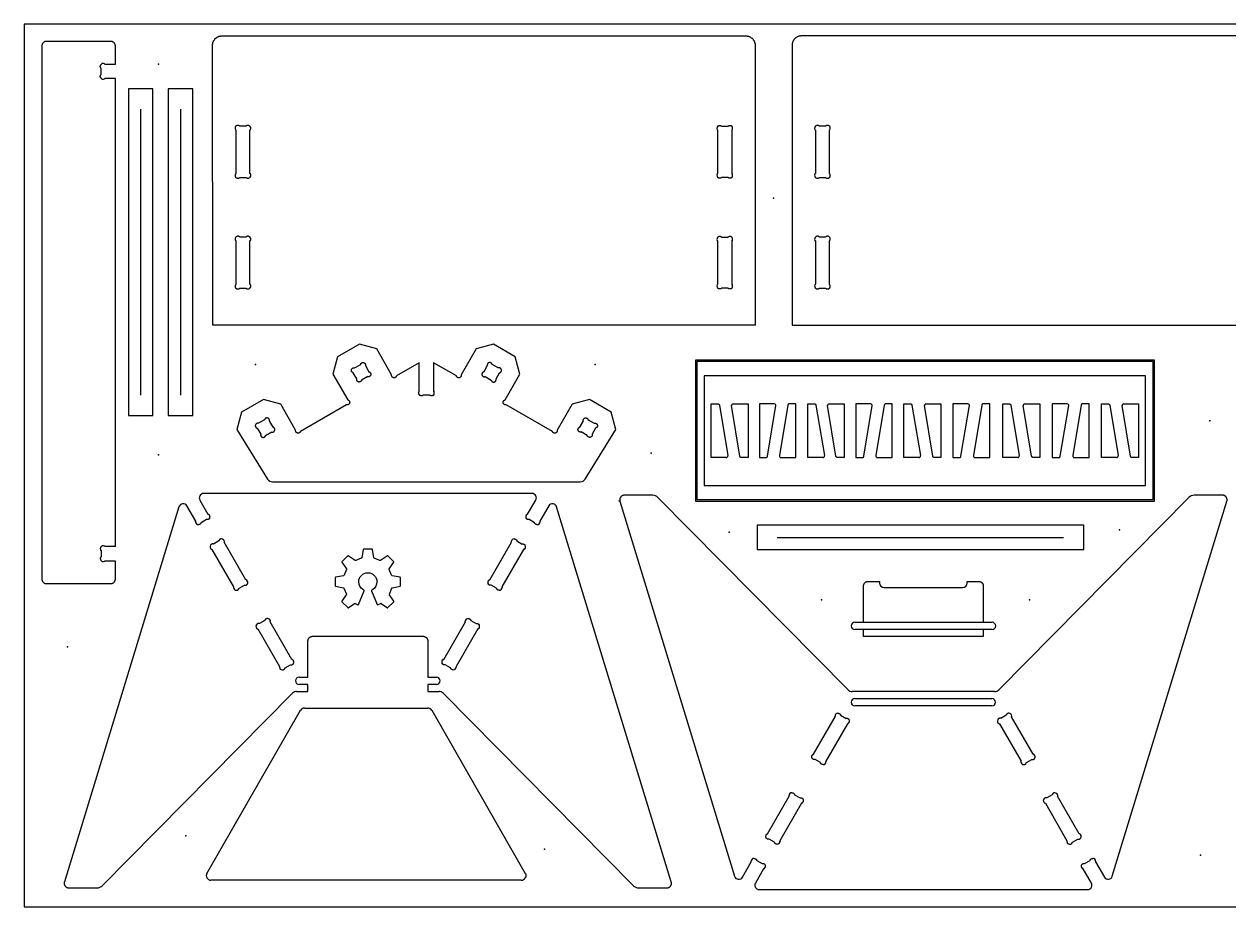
# Model space of a CAD drawing. Header units: millimetres. Extents: x 0 to 2500, y 0 to 1220.
# Drawn here: x 0 to 1664, y 0 to 1220 of the extents above; entities that cross this region are included whole.
import ezdxf

# ---------------------------------------------------------------- set-up
doc = ezdxf.new("R2010")
doc.units = ezdxf.units.MM
doc.header["$MEASUREMENT"] = 0
for name, color, linetype, true_color in [('Board Fixings', 6, 'Continuous', 0xff00ff), ('Pockets 10mm', 5, 'Continuous', 0x0000ff), ('Pockets 12mm', 172, 'Continuous', 0x0000bf), ('Pockets 5mm', 4, 'Continuous', 0x00ffff), ('Profile - inside', 30, 'Continuous', 0xff7f00), ('Profile - outside', 18, 'Continuous', 0x000000), ('Stock Perimeter', 1, 'Continuous', 0xff0007)]:
    doc.layers.add(name, color=color, linetype=linetype, true_color=true_color)

msp = doc.modelspace()

# ---------------------------------------------------------------- linework, layer by layer
at = {"layer": 'Board Fixings'}
for p in [(185.8, 1164.8), (1035.1, 979.3), (319.5, 749.4), (788.8, 749.5), (1637.6, 671.8), (185.6, 624.6), (866.1, 627.2), (973.7, 518.1), (1513.2, 521.2), (1101.3, 424.4), (1388.7, 424.4), (60.1, 359.3), (223.5, 98.1), (718.6, 80), (1625.1, 71.3)]:
    msp.add_point(p, dxfattribs=at)
at = {"layer": 'Pockets 10mm'}
for p, q in [((447, 485.2), (439, 477.1)), ((457.3, 478.7), (447.8, 485.3)), ((468.5, 493.8), (466.4, 482.4)), ((480.5, 494.3), (469.1, 494.3)), ((483.2, 482.4), (481.1, 493.8)), ((501.8, 485.3), (492.3, 478.7)), ((510.6, 477.1), (502.6, 485.2)), ((438.9, 476.4), (445.3, 467)), ((445.4, 466.2), (442, 458.3)), ((465.8, 481.8), (458.2, 478.6)), ((491.4, 478.6), (483.7, 481.8)), ((504.2, 467), (510.7, 476.4)), ((507.6, 458.3), (504.2, 466.2)), ((429.8, 455.1), (429.8, 443.7)), ((441.3, 457.7), (430.3, 455.6)), ((519.3, 455.6), (508.2, 457.7)), ((519.7, 443.7), (519.8, 455.1)), ((430.3, 443.1), (441.1, 441.1)), ((441.7, 440.5), (445.1, 432.1)), ((461.9, 417.7), (469.8, 436.9)), ((469.6, 437.7), (468.6, 438.3)), ((479.7, 436.9), (487.7, 417.7)), ((480.9, 438.3), (480, 437.7)), ((504.5, 432.1), (507.9, 440.5)), ((508.5, 441.1), (519.3, 443.1)), ((445, 431.3), (438.9, 422.4)), ((439, 421.6), (447, 413.6)), ((447.8, 413.5), (456.5, 419.5)), ((457.4, 419.5), (461.2, 417.5)), ((488.3, 417.5), (492.2, 419.5)), ((493, 419.5), (501.8, 413.5)), ((502.6, 413.6), (510.6, 421.6)), ((510.7, 422.4), (504.6, 431.3)), ((1147.5, 393.3), (1159.5, 393.3)), ((1159.5, 383.3), (1147.5, 383.3)), ((1159.5, 393.3), (1324.9, 393.3)), ((1324.9, 383.3), (1159.5, 383.3)), ((1324.9, 393.3), (1337, 393.3)), ((1337, 383.3), (1324.9, 383.3))]:
    msp.add_line(p, q, dxfattribs=at)
for centre, start, end in [((1147.5, 388.3), 90, 270), ((1337, 388.3), 270, 90)]:
    msp.add_arc(centre, 5, start, end, dxfattribs=at)
for points in [[(447.8, 485.3), (447.5, 485.4), (447.2, 485.4), (447, 485.2)], [(469.1, 494.3), (468.8, 494.3), (468.6, 494.1), (468.5, 493.8)], [(481.1, 493.8), (481, 494.1), (480.7, 494.3), (480.5, 494.3)], [(502.6, 485.2), (502.4, 485.4), (502, 485.4), (501.8, 485.3)], [(439, 477.1), (438.8, 477), (438.7, 476.6), (438.9, 476.4)], [(445.3, 467), (445.5, 466.8), (445.5, 466.4), (445.4, 466.2)], [(458.2, 478.6), (457.9, 478.5), (457.5, 478.6), (457.3, 478.7)], [(466.4, 482.4), (466.3, 482.2), (466.1, 481.9), (465.8, 481.8)], [(483.7, 481.8), (483.5, 481.9), (483.2, 482.2), (483.2, 482.4)], [(492.3, 478.7), (492, 478.6), (491.6, 478.5), (491.4, 478.6)], [(504.2, 466.2), (504.1, 466.4), (504.1, 466.8), (504.2, 467)], [(510.7, 476.4), (510.8, 476.6), (510.8, 477), (510.6, 477.1)], [(430.3, 455.6), (430, 455.6), (429.8, 455.3), (429.8, 455.1)], [(442, 458.3), (441.9, 458), (441.6, 457.7), (441.3, 457.7)], [(508.2, 457.7), (507.9, 457.7), (507.7, 458), (507.6, 458.3)], [(519.8, 455.1), (519.8, 455.3), (519.5, 455.6), (519.3, 455.6)], [(429.8, 443.7), (429.8, 443.4), (430, 443.1), (430.3, 443.1)], [(441.1, 441.1), (441.3, 441), (441.6, 440.8), (441.7, 440.5)], [(468.6, 438.3), (468.4, 438.4), (468.2, 438.5), (468, 438.7)], [(469.8, 436.9), (469.9, 437.2), (469.8, 437.5), (469.6, 437.7)], [(480, 437.7), (479.7, 437.5), (479.6, 437.2), (479.7, 436.9)], [(481.6, 438.7), (481.4, 438.5), (481.1, 438.4), (480.9, 438.3)], [(507.9, 440.5), (507.9, 440.8), (508.2, 441), (508.5, 441.1)], [(519.3, 443.1), (519.5, 443.1), (519.7, 443.4), (519.7, 443.7)], [(438.9, 422.4), (438.7, 422.1), (438.8, 421.8), (439, 421.6)], [(445.1, 432.1), (445.2, 431.9), (445.2, 431.5), (445, 431.3)], [(456.5, 419.5), (456.8, 419.7), (457.1, 419.7), (457.4, 419.5)], [(461.2, 417.5), (461.5, 417.3), (461.8, 417.4), (461.9, 417.7)], [(487.7, 417.7), (487.8, 417.4), (488.1, 417.3), (488.3, 417.5)], [(492.2, 419.5), (492.4, 419.7), (492.8, 419.7), (493, 419.5)], [(504.6, 431.3), (504.4, 431.5), (504.4, 431.9), (504.5, 432.1)], [(510.6, 421.6), (510.8, 421.8), (510.8, 422.1), (510.7, 422.4)], [(447, 413.6), (447.2, 413.4), (447.5, 413.3), (447.8, 413.5)], [(501.8, 413.5), (502, 413.3), (502.4, 413.4), (502.6, 413.6)]]:
    msp.add_open_spline(points, degree=3, dxfattribs=at)
msp.add_open_spline([(468, 438.7), (464.5, 441), (462.2, 444.9), (462.2, 449.3), (462.2, 456.2), (467.8, 461.9), (474.8, 461.9), (481.7, 461.9), (487.4, 456.2), (487.4, 449.3), (487.4, 444.9), (485, 441), (481.6, 438.7)], degree=3, knots=[261, 261, 261, 261, 262, 262, 262, 263, 263, 263, 264, 264, 264, 265, 265, 265, 265], dxfattribs=at)
at = {"layer": 'Pockets 12mm'}
for p, q in [((1147.5, 287.8), (1159.5, 287.8)), ((1159.5, 287.8), (1242.2, 287.8)), ((1242.2, 287.8), (1324.9, 287.8)), ((1324.9, 287.8), (1336.9, 287.8)), ((1159.5, 277.8), (1147.5, 277.8)), ((1242.2, 277.8), (1159.5, 277.8)), ((1324.9, 277.8), (1242.2, 277.8)), ((1336.9, 277.8), (1324.9, 277.8))]:
    msp.add_line(p, q, dxfattribs=at)
for points in [[(1561.4, 560.8), (1561.4, 755.5), (927.3, 755.5), (927.3, 560.8), (1561.4, 560.8)], [(1549.1, 582.3), (1549.1, 734), (939.5, 734), (939.5, 582.3), (1549.1, 582.3)]]:
    msp.add_lwpolyline(points, dxfattribs=at)
for centre, start, end in [((1147.5, 282.8), 90, 270), ((1336.9, 282.8), 270, 90)]:
    msp.add_arc(centre, 5, start, end, dxfattribs=at)
at = {"layer": 'Pockets 5mm'}
for p, q in [((161, 1102.4), (161, 707)), ((216, 1102.4), (216, 707)), ((1040.3, 510.7), (1435.7, 510.7))]:
    msp.add_line(p, q, dxfattribs=at)
at = {"layer": 'Profile - inside'}
for p, q in [((292.5, 1073.4), (292.5, 1013.6)), ((306.6, 1078.8), (297.9, 1078.8)), ((312, 1013.6), (312, 1073.4)), ((958.1, 1013.6), (958.1, 1073.4)), ((963.5, 1078.8), (972.2, 1078.8)), ((977.6, 1073.4), (977.6, 1013.6)), ((1093, 1073.4), (1093, 1013.6)), ((1107.1, 1078.8), (1098.4, 1078.8)), ((1112.5, 1013.6), (1112.5, 1073.4)), ((297.9, 1008.1), (306.6, 1008.1)), ((972.2, 1008.1), (963.5, 1008.1)), ((1098.4, 1008.1), (1107.1, 1008.1)), ((292.5, 920.3), (292.5, 860.5)), ((306.6, 925.7), (297.9, 925.7)), ((312, 860.5), (312, 920.3)), ((958.1, 860.5), (958.1, 920.3)), ((963.5, 925.7), (972.2, 925.7)), ((977.6, 920.3), (977.7, 860.5)), ((1093, 920.3), (1093, 860.5)), ((1107.1, 925.7), (1098.4, 925.7)), ((1112.5, 860.5), (1112.5, 920.3)), ((297.9, 855), (306.6, 855)), ((972.2, 855), (963.5, 855)), ((1098.4, 855), (1107.1, 855)), ((456.3, 744.8), (464.9, 749.7)), ((655, 744.8), (646.5, 749.7)), ((459.5, 729.6), (454.6, 738.2)), ((474.6, 732.8), (466.1, 727.9)), ((471.5, 748), (476.4, 739.4)), ((639.8, 748), (634.9, 739.4)), ((636.7, 732.8), (645.2, 727.9)), ((651.9, 729.6), (656.8, 738.2)), ((332.2, 673.2), (323.7, 668.3)), ((343.8, 662.9), (338.9, 671.5)), ((767.6, 662.9), (772.5, 671.5)), ((779.1, 673.2), (787.6, 668.3)), ((321.9, 661.7), (326.8, 653.2)), ((333.5, 651.4), (342, 656.3)), ((777.9, 651.4), (769.3, 656.3)), ((789.4, 661.7), (784.5, 653.2)), ((269, 505.9), (261.5, 501.5)), ((306.4, 452.1), (276.5, 503.9)), ((643.1, 452.1), (673, 503.9)), ((680.5, 505.9), (688, 501.5)), ((259.5, 494.1), (289.4, 442.3)), ((690, 494.1), (660.1, 442.3)), ((296.9, 440.3), (304.4, 444.6)), ((652.6, 440.3), (645.1, 444.6)), ((323, 384.1), (352.9, 332.3)), ((332.5, 395.9), (325, 391.5)), ((369.9, 342.1), (340, 393.9)), ((579.6, 342.1), (609.5, 393.9)), ((626.5, 384.1), (596.6, 332.3)), ((617, 395.9), (624.5, 391.5)), ((360.4, 330.3), (367.9, 334.6)), ((589.1, 330.3), (581.6, 334.6)), ((1090.5, 211.2), (1120.4, 262.9)), ((1137.3, 253.2), (1107.4, 201.4)), ((1127.8, 264.9), (1135.3, 260.6)), ((1347.1, 253.2), (1377, 201.4)), ((1356.6, 264.9), (1349.1, 260.6)), ((1393.9, 211.2), (1364, 262.9)), ((1100, 199.4), (1092.5, 203.7)), ((1384.4, 199.4), (1391.9, 203.7)), ((1027, 101.2), (1056.9, 153)), ((1064.3, 155), (1071.8, 150.6)), ((1420.1, 155), (1412.6, 150.6)), ((1457.4, 101.2), (1427.5, 153)), ((1073.8, 143.2), (1043.9, 91.4)), ((1410.6, 143.2), (1440.5, 91.4)), ((1036.5, 89.4), (1029, 93.7)), ((1447.9, 89.4), (1455.4, 93.7))]:
    msp.add_line(p, q, dxfattribs=at)
for centre, start, end in [((295.3, 1076), 119.9884, 209.9884), ((309.2, 1076), 329.9884, 59.9884), ((960.9, 1076), 120.0116, 210.0116), ((974.8, 1076), 330.0116, 60.0116), ((1095.8, 1076), 119.9884, 209.9884), ((1109.7, 1076), 329.9884, 59.9884), ((295.3, 1011), 150.0116, 240.0116), ((309.2, 1011), 300.0116, 30.0116), ((960.9, 1011), 149.9884, 239.9884), ((974.8, 1011), 299.9884, 29.9884), ((1095.8, 1011), 150.0116, 240.0116), ((1109.7, 1011), 300.0116, 30.0116), ((295.3, 922.9), 119.9884, 209.9884), ((309.2, 922.9), 329.9884, 59.9884), ((960.9, 922.9), 120.0116, 210.0116), ((974.8, 922.9), 330.0116, 60.0116), ((1095.8, 922.9), 119.9884, 209.9884), ((1109.7, 922.9), 329.9884, 59.9884), ((295.3, 857.9), 150.0116, 240.0116), ((309.2, 857.9), 300.0116, 30.0116), ((960.9, 857.9), 149.9884, 239.9884), ((974.8, 857.9), 299.9884, 29.9884), ((1095.8, 857.9), 150.0116, 240.0116), ((1109.7, 857.9), 300.0116, 30.0116), ((260.7, 497.8), 149.9884, 239.9884), ((272.7, 504.7), 359.9884, 89.9884), ((676.8, 504.7), 90.0116, 180.0116), ((688.8, 497.8), 300.0116, 30.0116), ((305.2, 448.4), 330.0116, 60.0116), ((644.3, 448.4), 119.9884, 209.9884), ((293.2, 441.5), 180.0116, 270.0116), ((656.3, 441.5), 269.9884, 359.9884), ((324.2, 387.8), 149.9884, 239.9884), ((336.2, 394.7), 359.9884, 89.9884), ((613.3, 394.7), 90.0116, 180.0116), ((625.3, 387.8), 300.0116, 30.0116), ((368.7, 338.4), 330.0116, 60.0116), ((580.8, 338.4), 119.9884, 209.9884), ((356.7, 331.5), 180.0116, 270.0116), ((592.8, 331.5), 269.9884, 359.9884), ((1124.1, 263.8), 89.9884, 179.9884), ((1360.2, 263.8), 0.0116, 90.0116), ((1136.1, 256.8), 299.9884, 29.9884), ((1348.2, 256.8), 150.0116, 240.0116), ((1091.6, 207.5), 120.0116, 210.0116), ((1103.6, 200.6), 270.0116, 0.0116), ((1380.7, 200.6), 179.9884, 269.9884), ((1392.7, 207.5), 329.9884, 59.9884), ((1060.6, 153.8), 89.9884, 179.9884), ((1423.7, 153.8), 0.0116, 90.0116), ((1072.6, 146.9), 299.9884, 29.9884), ((1411.7, 146.9), 150.0116, 240.0116), ((1028.1, 97.5), 120.0116, 210.0116), ((1456.2, 97.5), 329.9884, 59.9884), ((1040.1, 90.6), 270.0116, 0.0116), ((1444.2, 90.6), 179.9884, 269.9884)]:
    msp.add_arc(centre, 3.93, start, end, dxfattribs=at)
for points, weights in [([(291.9, 1074), (292.2, 1073.6), (292.5, 1073.4)], [0.999999975342, 0.948287721352, 0.914835758084]), ([(297.9, 1078.8), (296, 1080.9), (293.4, 1079.4)], [0.914643184187, 0.758968052852, 0.999999884996]), ([(311.1, 1079.4), (308.5, 1080.9), (306.6, 1078.8)], [1, 0.758828577341, 0.914823434892]), ([(312, 1073.4), (312.3, 1073.6), (312.6, 1074)], [0.914835758084, 0.948287721352, 0.999999975342]), ([(958.1, 1073.4), (957.8, 1073.6), (957.5, 1074)], [0.914835758084, 0.948287721352, 0.999999975342]), ([(959, 1079.4), (961.6, 1080.9), (963.5, 1078.8)], [1, 0.758828577341, 0.914823434892]), ([(972.2, 1078.8), (974.1, 1080.9), (976.7, 1079.4)], [0.914643184187, 0.758968052852, 0.999999884996]), ([(978.2, 1074), (977.9, 1073.6), (977.6, 1073.4)], [0.999999975342, 0.948287721352, 0.914835758084]), ([(1092.4, 1074), (1092.7, 1073.6), (1093, 1073.4)], [0.999999975342, 0.948287721352, 0.914835758084]), ([(1098.4, 1078.8), (1096.5, 1080.9), (1093.9, 1079.4)], [0.914643184187, 0.758968052852, 0.999999884996]), ([(1111.7, 1079.4), (1109, 1080.9), (1107.1, 1078.8)], [1, 0.758828577341, 0.914823434892]), ([(1112.5, 1073.4), (1112.8, 1073.6), (1113.1, 1074)], [0.914835758084, 0.948287721352, 0.999999975342]), ([(292.5, 1013.6), (292.2, 1013.4), (291.9, 1012.9)], [0.91530396987, 0.948648929086, 0.999999975342]), ([(293.4, 1007.6), (296, 1006.1), (297.9, 1008.1)], [0.999999884996, 0.758968052851, 0.914643184188]), ([(306.6, 1008.1), (308.5, 1006.1), (311.1, 1007.6)], [0.914823434892, 0.758828577341, 1]), ([(312.6, 1012.9), (312.3, 1013.4), (312, 1013.6)], [0.999999975342, 0.948287721352, 0.914835758084]), ([(957.5, 1012.9), (957.8, 1013.4), (958.1, 1013.6)], [0.999999975342, 0.948287721352, 0.914835758084]), ([(963.5, 1008.1), (961.6, 1006.1), (959, 1007.6)], [0.914823434892, 0.758828577341, 1]), ([(976.7, 1007.6), (974.1, 1006.1), (972.2, 1008.1)], [0.999999884996, 0.758968052851, 0.914643184188]), ([(977.6, 1013.6), (977.9, 1013.4), (978.2, 1012.9)], [0.91530396987, 0.948648929086, 0.999999975342]), ([(1093, 1013.6), (1092.7, 1013.4), (1092.4, 1012.9)], [0.91530396987, 0.948648929086, 0.999999975342]), ([(1093.9, 1007.6), (1096.5, 1006.1), (1098.4, 1008.1)], [0.999999884996, 0.758968052851, 0.914643184188]), ([(1107.1, 1008.1), (1109, 1006.1), (1111.7, 1007.6)], [0.914823434892, 0.758828577341, 1]), ([(1113.1, 1012.9), (1112.8, 1013.4), (1112.5, 1013.6)], [0.999999975342, 0.948287721352, 0.914835758084]), ([(291.9, 920.9), (292.2, 920.5), (292.5, 920.3)], [0.999999975342, 0.948287721352, 0.914835758084]), ([(297.9, 925.7), (296, 927.8), (293.3, 926.3)], [0.914643184187, 0.758968052852, 0.999999884996]), ([(311.1, 926.3), (308.5, 927.8), (306.6, 925.7)], [1, 0.758828577341, 0.914823434892]), ([(312, 920.3), (312.3, 920.5), (312.6, 920.9)], [0.914835758084, 0.948287721352, 0.999999975342]), ([(958.1, 920.3), (957.8, 920.5), (957.5, 920.9)], [0.914835758084, 0.948287721352, 0.999999975342]), ([(959, 926.3), (961.6, 927.8), (963.5, 925.7)], [1, 0.758828577341, 0.914823434892]), ([(972.2, 925.7), (974.2, 927.8), (976.8, 926.3)], [0.914643184187, 0.758968052852, 0.999999884996]), ([(978.2, 920.9), (977.9, 920.5), (977.6, 920.3)], [0.999999975342, 0.948287721352, 0.914835758084]), ([(1092.4, 920.9), (1092.7, 920.5), (1093, 920.3)], [0.999999975342, 0.948287721352, 0.914835758084]), ([(1098.4, 925.7), (1096.5, 927.8), (1093.9, 926.3)], [0.914643184187, 0.758968052852, 0.999999884996]), ([(1111.6, 926.3), (1109, 927.8), (1107.1, 925.7)], [1, 0.758828577341, 0.914823434892]), ([(1112.5, 920.3), (1112.8, 920.5), (1113.1, 920.9)], [0.914835758084, 0.948287721352, 0.999999975342]), ([(292.5, 860.5), (292.2, 860.3), (291.9, 859.8)], [0.91530396987, 0.948648929086, 0.999999975342]), ([(293.3, 854.5), (296, 853), (297.9, 855)], [0.999999884996, 0.758968052851, 0.914643184188]), ([(306.6, 855), (308.5, 853), (311.1, 854.5)], [0.914823434892, 0.758828577341, 1]), ([(312.6, 859.8), (312.3, 860.3), (312, 860.5)], [0.999999975342, 0.948287721352, 0.914835758084]), ([(957.5, 859.8), (957.8, 860.3), (958.1, 860.5)], [0.999999975342, 0.948287721352, 0.914835758084]), ([(963.5, 855), (961.6, 853), (959, 854.5)], [0.914823434892, 0.758828577341, 1]), ([(976.8, 854.5), (974.2, 853), (972.2, 855)], [0.999999884996, 0.758968052851, 0.914643184188]), ([(977.7, 860.5), (977.9, 860.3), (978.2, 859.8)], [0.91530396987, 0.948648929086, 0.999999975342]), ([(1093, 860.5), (1092.7, 860.3), (1092.4, 859.8)], [0.91530396987, 0.948648929086, 0.999999975342]), ([(1093.9, 854.5), (1096.5, 853), (1098.4, 855)], [0.999999884996, 0.758968052851, 0.914643184188]), ([(1107.1, 855), (1109, 853), (1111.6, 854.5)], [0.914823434892, 0.758828577341, 1]), ([(1113.1, 859.8), (1112.8, 860.3), (1112.5, 860.5)], [0.999999975342, 0.948287721352, 0.914835758084]), ([(261.5, 501.5), (258.8, 502.3), (257.3, 499.7)], [0.914643184187, 0.758968052852, 0.999999884996]), ([(272.7, 508.6), (269.7, 508.6), (269, 505.9)], [1, 0.758828577341, 0.914823434892]), ([(276.5, 503.9), (276.6, 504.2), (276.6, 504.7)], [0.914835758084, 0.948287713377, 0.999999950683]), ([(673, 503.9), (672.9, 504.2), (672.9, 504.7)], [0.914835758084, 0.948287713377, 0.999999950683]), ([(676.8, 508.6), (679.8, 508.6), (680.5, 505.9)], [1, 0.758828577341, 0.914823434892]), ([(688, 501.5), (690.7, 502.3), (692.2, 499.7)], [0.914643184187, 0.758968052852, 0.999999884996]), ([(258.7, 494.4), (259.2, 494.1), (259.5, 494.1)], [0.999999950683, 0.948287713377, 0.914835758084]), ([(690.8, 494.4), (690.3, 494.1), (690, 494.1)], [0.999999950683, 0.948287713377, 0.914835758084]), ([(307.2, 451.8), (306.7, 452.1), (306.4, 452.1)], [0.999999975342, 0.948287721352, 0.914835758084]), ([(642.3, 451.8), (642.8, 452.1), (643.1, 452.1)], [0.999999975342, 0.948287721352, 0.914835758084]), ([(289.4, 442.3), (289.3, 442), (289.3, 441.5)], [0.91530396987, 0.948648929086, 0.999999975342]), ([(293.2, 437.5), (296.2, 437.5), (296.9, 440.3)], [0.999999770063, 0.758968147434, 0.914643109956]), ([(304.4, 444.6), (307.1, 443.8), (308.6, 446.4)], [0.914823434892, 0.758828614533, 0.999999885001]), ([(645.1, 444.6), (642.4, 443.8), (640.9, 446.4)], [0.914823434892, 0.758828614533, 0.999999885001]), ([(656.3, 437.5), (653.3, 437.5), (652.6, 440.3)], [0.999999770063, 0.758968147434, 0.914643109956]), ([(660.1, 442.3), (660.2, 442), (660.2, 441.5)], [0.91530396987, 0.948648929086, 0.999999975342]), ([(325, 391.5), (322.3, 392.3), (320.8, 389.7)], [0.914643184187, 0.758968052852, 0.999999884996]), ([(322.2, 384.4), (322.7, 384.1), (323, 384.1)], [0.999999950683, 0.948287713377, 0.914835758084]), ([(336.2, 398.6), (333.2, 398.6), (332.5, 395.9)], [1, 0.758828577341, 0.914823434892]), ([(340, 393.9), (340.1, 394.2), (340.1, 394.7)], [0.914835758084, 0.948287713377, 0.999999950683]), ([(609.5, 393.9), (609.4, 394.2), (609.4, 394.7)], [0.914835758084, 0.948287713377, 0.999999950683]), ([(613.3, 398.6), (616.3, 398.6), (617, 395.9)], [1, 0.758828577341, 0.914823434892]), ([(624.5, 391.5), (627.2, 392.3), (628.7, 389.7)], [0.914643184187, 0.758968052852, 0.999999884996]), ([(627.3, 384.4), (626.8, 384.1), (626.5, 384.1)], [0.999999950683, 0.948287713377, 0.914835758084]), ([(367.9, 334.6), (370.6, 333.8), (372.1, 336.4)], [0.914823434892, 0.758828614533, 0.999999885001]), ([(370.7, 341.8), (370.2, 342.1), (369.9, 342.1)], [0.999999975342, 0.948287721352, 0.914835758084]), ([(581.6, 334.6), (578.9, 333.8), (577.4, 336.4)], [0.914823434892, 0.758828614533, 0.999999885001]), ([(578.8, 341.8), (579.3, 342.1), (579.6, 342.1)], [0.999999975342, 0.948287721352, 0.914835758084]), ([(352.9, 332.3), (352.8, 332), (352.8, 331.5)], [0.91530396987, 0.948648929086, 0.999999975342]), ([(356.7, 327.6), (359.7, 327.6), (360.4, 330.3)], [0.999999770063, 0.758968147434, 0.914643109956]), ([(592.8, 327.6), (589.8, 327.6), (589.1, 330.3)], [0.999999770063, 0.758968147434, 0.914643109956]), ([(596.6, 332.3), (596.7, 332), (596.7, 331.5)], [0.91530396987, 0.948648929086, 0.999999975342]), ([(1124.1, 267.7), (1127.2, 267.7), (1127.8, 264.9)], [0.999999770063, 0.758968147434, 0.914643109956]), ([(1360.2, 267.7), (1357.2, 267.7), (1356.6, 264.9)], [0.999999770063, 0.758968147434, 0.914643109956]), ([(1120.4, 262.9), (1120.2, 263.3), (1120.2, 263.8)], [0.91530396987, 0.948648929086, 0.999999975342]), ([(1135.3, 260.6), (1138, 261.4), (1139.6, 258.8)], [0.914823434892, 0.758828614533, 0.999999885001]), ([(1138.1, 253.4), (1137.7, 253.2), (1137.3, 253.2)], [0.999999975342, 0.948287721352, 0.914835758084]), ([(1349.1, 260.6), (1346.3, 261.4), (1344.8, 258.8)], [0.914823434892, 0.758828614533, 0.999999885001]), ([(1346.3, 253.4), (1346.7, 253.2), (1347.1, 253.2)], [0.999999975342, 0.948287721352, 0.914835758084]), ([(1364, 262.9), (1364.2, 263.3), (1364.2, 263.8)], [0.91530396987, 0.948648929086, 0.999999975342]), ([(1092.5, 203.7), (1089.8, 202.9), (1088.2, 205.5)], [0.914643184187, 0.758968052852, 0.999999884996]), ([(1089.7, 210.9), (1090.1, 211.1), (1090.5, 211.2)], [0.999999950683, 0.948287713377, 0.914835758084]), ([(1107.4, 201.4), (1107.6, 201.1), (1107.6, 200.6)], [0.914835758084, 0.948287713377, 0.999999950683]), ([(1377, 201.4), (1376.8, 201.1), (1376.8, 200.6)], [0.914835758084, 0.948287713377, 0.999999950683]), ([(1391.9, 203.7), (1394.6, 202.9), (1396.1, 205.5)], [0.914643184187, 0.758968052852, 0.999999884996]), ([(1394.7, 210.9), (1394.3, 211.1), (1393.9, 211.2)], [0.999999950683, 0.948287713377, 0.914835758084]), ([(1103.6, 196.6), (1100.6, 196.6), (1100, 199.4)], [1, 0.758828577341, 0.914823434892]), ([(1380.7, 196.6), (1383.8, 196.6), (1384.4, 199.4)], [1, 0.758828577341, 0.914823434892]), ([(1056.9, 153), (1056.7, 153.3), (1056.7, 153.8)], [0.91530396987, 0.948648929086, 0.999999975342]), ([(1060.6, 157.7), (1063.7, 157.7), (1064.3, 155)], [0.999999770063, 0.758968147434, 0.914643109956]), ([(1071.8, 150.6), (1074.5, 151.4), (1076.1, 148.8)], [0.914823434892, 0.758828614533, 0.999999885001]), ([(1412.6, 150.6), (1409.8, 151.4), (1408.3, 148.8)], [0.914823434892, 0.758828614533, 0.999999885001]), ([(1423.7, 157.7), (1420.7, 157.7), (1420.1, 155)], [0.999999770063, 0.758968147434, 0.914643109956]), ([(1427.5, 153), (1427.7, 153.3), (1427.7, 153.8)], [0.91530396987, 0.948648929086, 0.999999975342]), ([(1074.6, 143.5), (1074.2, 143.2), (1073.8, 143.2)], [0.999999975342, 0.948287721352, 0.914835758084]), ([(1409.8, 143.5), (1410.2, 143.2), (1410.6, 143.2)], [0.999999975342, 0.948287721352, 0.914835758084]), ([(1026.2, 100.9), (1026.6, 101.2), (1027, 101.2)], [0.999999950683, 0.948287713377, 0.914835758084]), ([(1458.2, 100.9), (1457.8, 101.2), (1457.4, 101.2)], [0.999999950683, 0.948287713377, 0.914835758084]), ([(1029, 93.7), (1026.3, 92.9), (1024.7, 95.5)], [0.914643184187, 0.758968052852, 0.999999884996]), ([(1040.1, 86.6), (1037.1, 86.6), (1036.5, 89.4)], [1, 0.758828577341, 0.914823434892]), ([(1043.9, 91.4), (1044.1, 91.1), (1044.1, 90.6)], [0.914835758084, 0.948287713377, 0.999999950683]), ([(1440.5, 91.4), (1440.3, 91.1), (1440.3, 90.6)], [0.914835758084, 0.948287713377, 0.999999950683]), ([(1444.2, 86.6), (1447.3, 86.6), (1447.9, 89.4)], [1, 0.758828577341, 0.914823434892]), ([(1455.4, 93.7), (1458.1, 92.9), (1459.6, 95.5)], [0.914643184187, 0.758968052852, 0.999999884996])]:
    msp.add_rational_spline(points, weights, degree=2, dxfattribs=at)
for points, weights, knots in [([(464.9, 749.7), (465.2, 751.1), (466.5, 751.8), (469.4, 753.5), (471.2, 750.6), (471.9, 749.3), (471.5, 748)], [0.853553390595, 0.853553926963, 1, 0.707106781187, 1, 0.85355347005, 0.853553390593], [1.3913589, 1.3913589, 1.3913589, 1.4973874, 1.4973874, 1.7094451, 1.7094451, 1.8154739, 1.8154739, 1.8154739]), ([(646.5, 749.7), (646.1, 751.1), (644.9, 751.8), (641.9, 753.5), (640.2, 750.6), (639.5, 749.3), (639.8, 748)], [0.853553390595, 0.853553926963, 1, 0.707106781187, 1, 0.85355347005, 0.853553390593], [1.3913589, 1.3913589, 1.3913589, 1.4973874, 1.4973874, 1.7094451, 1.7094451, 1.8154739, 1.8154739, 1.8154739]), ([(454.6, 738.2), (453.2, 738.6), (452.5, 739.8), (450.8, 742.8), (453.7, 744.5), (455, 745.2), (456.3, 744.8)], [0.853553390593, 0.853553425509, 1, 0.707106781187, 1, 0.853553926963, 0.853553390595], [3.8281917, 3.8281917, 3.8281917, 3.9342205, 3.9342205, 4.1462782, 4.1462782, 4.2523067, 4.2523067, 4.2523067]), ([(476.4, 739.4), (477.8, 739), (478.5, 737.8), (480.2, 734.8), (477.2, 733.1), (476, 732.4), (474.6, 732.8)], [0.853553390594, 0.8535535956, 1, 0.707106781187, 1, 0.853553926963, 0.853553390595], [2.2036365, 2.2036365, 2.2036365, 2.3096652, 2.3096652, 2.521723, 2.521723, 2.6277515, 2.6277515, 2.6277515]), ([(634.9, 739.4), (633.5, 739), (632.8, 737.8), (631.1, 734.8), (634.1, 733.1), (635.3, 732.4), (636.7, 732.8)], [0.853553390594, 0.8535535956, 1, 0.707106781187, 1, 0.853553926963, 0.853553390595], [2.2036365, 2.2036365, 2.2036365, 2.3096652, 2.3096652, 2.521723, 2.521723, 2.6277515, 2.6277515, 2.6277515]), ([(656.8, 738.2), (658.2, 738.6), (658.9, 739.8), (660.6, 742.8), (657.6, 744.5), (656.4, 745.2), (655, 744.8)], [0.853553390593, 0.853553425509, 1, 0.707106781187, 1, 0.853553926963, 0.853553390595], [3.8281917, 3.8281917, 3.8281917, 3.9342205, 3.9342205, 4.1462782, 4.1462782, 4.2523067, 4.2523067, 4.2523067]), ([(466.1, 727.9), (465.7, 726.5), (464.5, 725.8), (461.5, 724.1), (459.8, 727), (459.1, 728.3), (459.5, 729.6)], [0.853553390595, 0.853553926963, 1, 0.707106781187, 1, 0.853553425509, 0.853553390593], [3.0159141, 3.0159141, 3.0159141, 3.1219426, 3.1219426, 3.3340003, 3.3340003, 3.4400291, 3.4400291, 3.4400291]), ([(645.2, 727.9), (645.6, 726.5), (646.8, 725.8), (649.8, 724.1), (651.5, 727), (652.2, 728.3), (651.9, 729.6)], [0.853553390595, 0.853553926963, 1, 0.707106781187, 1, 0.853553425509, 0.853553390593], [3.0159141, 3.0159141, 3.0159141, 3.1219426, 3.1219426, 3.3340003, 3.3340003, 3.4400291, 3.4400291, 3.4400291]), ([(323.7, 668.3), (322.3, 668.7), (321.1, 668), (318.1, 666.3), (319.8, 663.3), (320.5, 662.1), (321.9, 661.7)], [0.853553390595, 0.853553926963, 1, 0.707106781187, 1, 0.85355347005, 0.853553390593], [1.3913589, 1.3913589, 1.3913589, 1.4973874, 1.4973874, 1.7094451, 1.7094451, 1.8154739, 1.8154739, 1.8154739]), ([(338.9, 671.5), (339.2, 672.8), (338.5, 674.1), (336.8, 677), (333.8, 675.3), (332.6, 674.6), (332.2, 673.2)], [0.853553390593, 0.853553425509, 1, 0.707106781187, 1, 0.853553926963, 0.853553390595], [3.8281917, 3.8281917, 3.8281917, 3.9342205, 3.9342205, 4.1462782, 4.1462782, 4.2523067, 4.2523067, 4.2523067]), ([(772.5, 671.5), (772.1, 672.8), (772.8, 674.1), (774.5, 677), (777.5, 675.3), (778.7, 674.6), (779.1, 673.2)], [0.853553390593, 0.853553425509, 1, 0.707106781187, 1, 0.853553926963, 0.853553390595], [3.8281917, 3.8281917, 3.8281917, 3.9342205, 3.9342205, 4.1462782, 4.1462782, 4.2523067, 4.2523067, 4.2523067]), ([(787.6, 668.3), (789, 668.7), (790.2, 668), (793.2, 666.3), (791.5, 663.3), (790.8, 662.1), (789.4, 661.7)], [0.853553390595, 0.853553926963, 1, 0.707106781187, 1, 0.85355347005, 0.853553390593], [1.3913589, 1.3913589, 1.3913589, 1.4973874, 1.4973874, 1.7094451, 1.7094451, 1.8154739, 1.8154739, 1.8154739]), ([(326.8, 653.2), (326.5, 651.8), (327.2, 650.6), (328.9, 647.6), (331.9, 649.3), (333.1, 650), (333.5, 651.4)], [0.853553390594, 0.8535535956, 1, 0.707106781187, 1, 0.853553926963, 0.853553390595], [2.2036365, 2.2036365, 2.2036365, 2.3096652, 2.3096652, 2.521723, 2.521723, 2.6277515, 2.6277515, 2.6277515]), ([(342, 656.3), (343.4, 655.9), (344.6, 656.6), (347.6, 658.4), (345.9, 661.3), (345.2, 662.6), (343.8, 662.9)], [0.853553390595, 0.853553926963, 1, 0.707106781187, 1, 0.853553425509, 0.853553390593], [3.0159141, 3.0159141, 3.0159141, 3.1219426, 3.1219426, 3.3340003, 3.3340003, 3.4400291, 3.4400291, 3.4400291]), ([(769.3, 656.3), (768, 655.9), (766.7, 656.6), (763.8, 658.4), (765.5, 661.3), (766.2, 662.6), (767.6, 662.9)], [0.853553390595, 0.853553926963, 1, 0.707106781187, 1, 0.853553425509, 0.853553390593], [3.0159141, 3.0159141, 3.0159141, 3.1219426, 3.1219426, 3.3340003, 3.3340003, 3.4400291, 3.4400291, 3.4400291]), ([(784.5, 653.2), (784.9, 651.8), (784.2, 650.6), (782.4, 647.6), (779.5, 649.3), (778.2, 650), (777.9, 651.4)], [0.853553390594, 0.8535535956, 1, 0.707106781187, 1, 0.853553926963, 0.853553390595], [2.2036365, 2.2036365, 2.2036365, 2.3096652, 2.3096652, 2.521723, 2.521723, 2.6277515, 2.6277515, 2.6277515])]:
    msp.add_rational_spline(points, weights, degree=2, knots=knots, dxfattribs=at)
at = {"layer": 'Profile - outside'}
for p, q in [((273.1, 1203.6, 0), (997, 1203.6, 0)), ((1797.5, 1203.6, 0), (1073.6, 1203.6, 0)), ((24.5, 1189.7), (24.5, 453.1)), ((36.8, 1196.1), (30.8, 1196.1)), ((50.7, 1196.1), (36.8, 1196.1)), ((119.7, 1196.1), (50.7, 1196.1)), ((126.1, 1164.6), (126.1, 1189.7)), ((260.6, 813.7, 0), (260.4, 1190.9, 0)), ((1009.7, 1190.9, 0), (1009.7, 803.7, 0)), ((1060.9, 1190.9, 0), (1060.9, 803.7, 0)), ((106.3, 1150.3), (106.3, 1159)), ((111.8, 1164.4), (126.1, 1164.6)), ((126.1, 1144.8), (111.8, 1144.8)), ((126.1, 498.1), (126.1, 1144.8)), ((260.6, 808.2, 0), (260.6, 813.7, 0)), ((260.6, 807.5, 0), (260.6, 808.2, 0)), ((260.6, 803.7, 0), (260.6, 807.5, 0)), ((1009.7, 803.7, 0), (260.6, 803.7, 0)), ((1009.7, 802.7, 0), (1009.7, 802.7, 0)), ((1060.9, 803.7, 0), (1810, 803.7, 0)), ((463.3, 777.5), (433, 760.1)), ((487.1, 771.1), (463.3, 777.5)), ((507.7, 735.5), (487.1, 771.1)), ((624.3, 771.1), (603.8, 735.5)), ((648.2, 777.5), (624.3, 771.1)), ((678.4, 760.1), (648.2, 777.5)), ((433, 760.1), (426.6, 736.2)), ((545.9, 751.9), (514.3, 733.7)), ((545.9, 712.8), (545.9, 751.9)), ((597.1, 733.7), (565.5, 751.9)), ((565.5, 751.9), (565.5, 712.8)), ((684.8, 736.2), (678.4, 760.1)), ((426.6, 736.2), (447.2, 700.6)), ((664.3, 700.6), (684.8, 736.2)), ((330.7, 701.1), (300.4, 683.6)), ((354.5, 694.7), (330.7, 701.1)), ((560, 707.4), (551.3, 707.4)), ((780.8, 701.1), (757, 694.7)), ((811.1, 683.6), (780.8, 701.1)), ((300.4, 683.6), (294, 659.8)), ((375.1, 659), (354.5, 694.7)), ((445.4, 694), (381.7, 657.2)), ((729.8, 657.2), (666, 694)), ((757, 694.7), (736.4, 659)), ((817.5, 659.8), (811.1, 683.6)), ((949.2, 695.2), (958.3, 695.2)), ((960.4, 693.4), (972, 623.6)), ((988.7, 622.8), (977.1, 692.7)), ((1026.8, 622.8), (1038.4, 692.7)), ((1054.9, 693.4), (1043.2, 623.6)), ((1066, 695.2), (1057, 695.2)), ((1082.6, 695.2), (1091.7, 695.2)), ((1093.8, 693.4), (1105.4, 623.6)), ((1121.4, 622.8), (1109.7, 692.7)), ((1159.9, 622.8), (1171.6, 692.7)), ((1188.1, 693.4), (1176.4, 623.6)), ((1199.2, 695.2), (1190.2, 695.2)), ((1215.3, 695.2), (1224.3, 695.2)), ((1226.4, 693.4), (1238.1, 623.6)), ((1255.2, 622.8), (1243.5, 692.7)), ((1294.1, 622.8), (1305.7, 692.7)), ((1322.8, 693.4), (1311.2, 623.6)), ((1334, 695.2), (1325, 695.2)), ((1351.8, 695.2), (1360.8, 695.2)), ((1362.9, 693.4), (1374.6, 623.6)), ((1391.7, 622.8), (1380, 692.7)), ((1431.3, 622.8), (1442.9, 692.7)), ((1460, 693.4), (1448.4, 623.6)), ((1471.2, 695.2), (1462.2, 695.2)), ((1488.4, 695.2), (1497.4, 695.2)), ((1499.5, 693.4), (1511.2, 623.6)), ((1528.3, 622.8), (1516.6, 692.7)), ((294, 659.8), (336.4, 591.2)), ((775.1, 591.2), (817.5, 659.8)), ((999.9, 621), (990.8, 621)), ((1015.6, 621), (1024.6, 621)), ((1132.5, 621), (1123.5, 621)), ((1148.8, 621), (1157.8, 621)), ((1266.3, 621), (1257.3, 621)), ((1282.9, 621), (1291.9, 621)), ((1402.8, 621), (1393.8, 621)), ((1420.1, 621), (1429.2, 621)), ((1539.4, 621), (1530.4, 621)), ((343.2, 587.4), (768.2, 587.4)), ((701.6, 571.3), (247.9, 571.3)), ((829.4, 568.9), (829.1, 568.9)), ((829.5, 568.9), (829.4, 568.9)), ((829.7, 568.9), (829.5, 568.9)), ((830.3, 568.9), (829.7, 568.9)), ((868.3, 568.9), (830.3, 568.9)), ((1138.1, 299.8), (875.4, 566)), ((1609, 566), (1346.3, 299.8)), ((1654.1, 568.9), (1616.1, 568.9)), ((1654.7, 568.9), (1654.1, 568.9)), ((1654.8, 568.9), (1654.7, 568.9)), ((1655, 568.9), (1654.8, 568.9)), ((1655.3, 568.9), (1655, 568.9)), ((213.9, 552.9), (55.6, 34.5)), ((237.1, 533), (224.9, 554.1)), ((242.7, 562.3), (254, 542.7)), ((695.5, 542.7), (706.8, 562.3)), ((724.7, 554.1), (712.5, 533)), ((893.9, 34.5), (735.6, 552.9)), ((823, 560.7), (981.3, 42.4)), ((1503, 42.4), (1661.4, 560.7)), ((252, 535.3), (244.5, 531)), ((705, 531), (697.5, 535.3)), ((106.3, 492.5), (106.3, 483.9)), ((126.1, 498), (111.8, 498)), ((111.8, 478.4), (126.1, 478.4)), ((126.1, 453.1), (126.1, 478)), ((1165.9, 449.9), (1181.7, 449.9)), ((1181.7, 449.9), (1181.7, 447.6)), ((1302.7, 447.6), (1302.7, 449.9)), ((1302.7, 449.9), (1318.5, 449.9)), ((30.8, 446.8), (36.8, 446.8)), ((36.8, 446.8), (50.7, 446.8)), ((50.7, 446.8), (119.7, 446.8)), ((1159.5, 393.3), (1159.5, 443.5)), ((1188, 441.3), (1242.2, 441.3)), ((1242.2, 441.3), (1296.4, 441.3)), ((1324.9, 443.5), (1324.9, 393.3)), ((1147.5, 393.3), (1159.5, 393.3)), ((1159.5, 383.3), (1147.5, 383.3)), ((1159.5, 373.7), (1159.5, 383.3)), ((1324.9, 393.3), (1337, 393.3)), ((1337, 383.3), (1324.9, 383.3)), ((1324.9, 383.3), (1324.9, 373.7)), ((392.1, 317.4), (392.1, 367.6)), ((398.5, 374), (551.1, 374)), ((557.5, 367.6), (557.5, 317.4)), ((1324.9, 373.7), (1159.5, 373.7)), ((380, 317.4), (392.1, 317.4)), ((557.5, 317.4), (569.5, 317.4)), ((392.1, 307.4), (380, 307.4)), ((392.1, 297.8), (392.1, 307.4)), ((569.5, 307.4), (557.5, 307.4)), ((557.5, 307.4), (557.5, 297.8)), ((108, 29.3), (370.7, 295.4)), ((376.4, 297.8), (392.1, 297.8)), ((557.5, 297.8), (573.2, 297.8)), ((578.9, 295.4), (841.6, 29.3)), ((1159.5, 297.5), (1143.8, 297.5)), ((1242.2, 297.5), (1159.5, 297.5)), ((1324.9, 297.5), (1242.2, 297.5)), ((1340.6, 297.5), (1324.9, 297.5)), ((252.5, 46.3, 0), (381.7, 271.7, 0)), ((387.2, 274.8, 0), (557.6, 274.8, 0)), ((563.1, 271.7, 0), (692.3, 46.3, 0)), ((992.2, 41.1), (1004.5, 62.3)), ((1021.4, 52.5), (1010.1, 33)), ((1011.9, 64.3), (1019.4, 60)), ((1474.2, 33), (1462.9, 52.5)), ((1464.9, 60), (1472.4, 64.3)), ((1479.9, 62.3), (1492.1, 41.1)), ((686.8, 36.9, 0), (258, 36.9, 0)), ((61.7, 26.3), (62, 26.3)), ((62, 26.3), (62.1, 26.3)), ((62.1, 26.3), (62.3, 26.3)), ((62.3, 26.3), (62.8, 26.3)), ((62.8, 26.3), (100.9, 26.3)), ((848.7, 26.3), (886.7, 26.3)), ((886.7, 26.3), (887.3, 26.3)), ((887.3, 26.3), (887.4, 26.3)), ((887.4, 26.3), (887.6, 26.3)), ((887.6, 26.3), (887.9, 26.3)), ((1015.3, 24), (1469, 24))]:
    msp.add_line(p, q, dxfattribs=at)
for points in [[(178, 679.1), (178, 1130.3), (144, 1130.3), (144, 679.1), (178, 679.1)], [(233, 679.1), (233, 1130.3), (199, 1130.3), (199, 679.1), (233, 679.1)], [(1559.4, 562.8), (1559.4, 753.5), (929.3, 753.5), (929.3, 562.8), (1559.4, 562.8)], [(969.9, 621), (949.2, 621), (949.2, 695.2)], [(979.2, 695.2), (999.9, 695.2), (999.9, 621)], [(1036.3, 695.2), (1015.6, 695.2), (1015.6, 621)], [(1045.4, 621), (1066, 621), (1066, 695.2)], [(1103.3, 621), (1082.6, 621), (1082.6, 695.2)], [(1111.9, 695.2), (1132.5, 695.2), (1132.5, 621)], [(1169.4, 695.2), (1148.8, 695.2), (1148.8, 621)], [(1178.6, 621), (1199.2, 621), (1199.2, 695.2)], [(1235.9, 621), (1215.3, 621), (1215.3, 695.2)], [(1245.7, 695.2), (1266.3, 695.2), (1266.3, 621)], [(1303.6, 695.2), (1282.9, 695.2), (1282.9, 621)], [(1313.3, 621), (1334, 621), (1334, 695.2)], [(1372.4, 621), (1351.8, 621), (1351.8, 695.2)], [(1382.2, 695.2), (1402.8, 695.2), (1402.8, 621)], [(1440.8, 695.2), (1420.1, 695.2), (1420.1, 621)], [(1450.5, 621), (1471.2, 621), (1471.2, 695.2)], [(1509, 621), (1488.4, 621), (1488.4, 695.2)], [(1518.8, 695.2), (1539.4, 695.2), (1539.4, 621)], [(1463.6, 527.7), (1012.4, 527.7), (1012.4, 493.7), (1463.6, 493.7), (1463.6, 527.7)]]:
    msp.add_lwpolyline(points, dxfattribs=at)
for centre, radius, start, end in [((109.2, 1161.6), 3.93, 59.9899, 149.9899), ((109.2, 1147.7), 3.93, 209.9899, 299.9899), ((548.7, 710.2), 3.93, 149.9884, 239.9884), ((562.6, 710.2), 3.93, 299.9884, 29.9884), ((979.2, 693), 2.17, 139.7312, 189.4623), ((979.2, 693), 2.18, 90, 139.7312), ((1036.3, 693), 2.18, 40.2688, 90), ((1036.3, 693), 2.17, 350.5377, 40.2688), ((1111.9, 693), 2.17, 139.7312, 189.4623), ((1111.9, 693), 2.18, 90, 139.7312), ((1169.4, 693), 2.18, 40.2688, 90), ((1169.4, 693), 2.17, 350.5377, 40.2688), ((1245.7, 693), 2.17, 139.7312, 189.4623), ((1245.7, 693), 2.18, 90, 139.7312), ((1303.6, 693), 2.18, 40.2688, 90), ((1303.6, 693), 2.17, 350.5377, 40.2688), ((1382.2, 693), 2.17, 139.7312, 189.4623), ((1382.2, 693), 2.18, 90, 139.7312), ((1440.8, 693), 2.18, 40.2688, 90), ((1440.8, 693), 2.17, 350.5377, 40.2688), ((1518.8, 693), 2.17, 139.7312, 189.4623), ((1518.8, 693), 2.18, 90, 139.7312), ((969.9, 623.2), 2.18, 270, 319.7312), ((969.9, 623.2), 2.17, 319.7312, 9.4623), ((1045.4, 623.2), 2.17, 170.5377, 220.2688), ((1045.4, 623.2), 2.18, 220.2688, 270), ((1103.3, 623.2), 2.18, 270, 319.7312), ((1103.3, 623.2), 2.17, 319.7312, 9.4623), ((1178.6, 623.2), 2.17, 170.5377, 220.2688), ((1178.6, 623.2), 2.18, 220.2688, 270), ((1235.9, 623.2), 2.18, 270, 319.7312), ((1235.9, 623.2), 2.17, 319.7312, 9.4623), ((1313.3, 623.2), 2.17, 170.5377, 220.2688), ((1313.3, 623.2), 2.18, 220.2688, 270), ((1372.4, 623.2), 2.18, 270, 319.7312), ((1372.4, 623.2), 2.17, 319.7312, 9.4623), ((1450.5, 623.2), 2.17, 170.5377, 220.2688), ((1450.5, 623.2), 2.18, 220.2688, 270), ((1509, 623.2), 2.18, 270, 319.7312), ((1509, 623.2), 2.17, 319.7312, 9.4623), ((343.2, 595.4), 8, 211.7472, 270), ((768.2, 595.4), 8, 270, 328.3339), ((247.9, 565.3), 6, 90, 209.9942), ((701.6, 565.3), 6, 330.0058, 90), ((868.3, 558.9), 10, 44.6253, 90), ((1616.1, 558.9), 10, 90, 135.3747), ((219.7, 551.1), 6, 29.9942, 163.0149), ((729.9, 551.1), 6, 16.9851, 150.0058), ((821.3, 557.8), 3.17, 44.763, 90), ((252.9, 539.1), 3.93, 330.0116, 60.0116), ((696.7, 539.1), 3.93, 119.9884, 209.9884), ((240.9, 532.1), 3.93, 180.0116, 270.0116), ((708.7, 532.1), 3.93, 269.9884, 359.9884), ((109.2, 495.1), 3.93, 60.0101, 150.0101), ((109.2, 481.3), 3.93, 210.0101, 300.0101), ((1188, 447.6), 6.3, 180, 270), ((1296.4, 447.6), 6.3, 270, 360), ((1147.5, 388.3), 5, 90, 270), ((1337, 388.3), 5, 270, 90), ((380, 312.4), 5, 90, 270), ((569.5, 312.4), 5, 270, 90), ((1143.8, 305.5), 8, 224.6253, 270), ((1340.6, 305.5), 8, 270, 315.3747), ((376.4, 289.8), 8, 90, 135.3747), ((573.2, 289.8), 8, 44.6253, 90), ((387.2, 268.5, 0), 6.3, 90, 150.1768), ((557.6, 268.5, 0), 6.3, 29.8232, 90), ((1008.2, 63.1), 3.93, 89.9884, 179.9884), ((1476.1, 63.1), 3.93, 0.0116, 90.0116), ((1020.2, 56.2), 3.93, 299.9884, 29.9884), ((1464.1, 56.2), 3.93, 150.0116, 240.0116), ((258, 43.2, 0), 6.3, 150.1768, 270), ((987.1, 44.1), 6, 196.9851, 330.0058), ((1497.3, 44.1), 6, 209.9942, 343.0149), ((100.9, 36.3), 10, 270, 315.3747), ((848.7, 36.3), 10, 224.6253, 270), ((1015.3, 30), 6, 150.0058, 270), ((1469, 30), 6, 270, 29.9942)]:
    msp.add_arc(centre, radius, start, end, dxfattribs=at)
at = {"layer": 'Profile - outside', "extrusion": (0.043555, -0.075575, 0.996188)}
msp.add_arc((616.6, -304.3, 27.2), 6.3, 240.1069, 299.987, dxfattribs=at)
at = {"layer": 'Profile - outside', "extrusion": (1.13148e-13, -9.66457e-07, 1)}
msp.add_rational_spline([(260.4, 1190.9, 0), (260.4, 1203.6, 0), (273.1, 1203.6, 0)], [1, 0.707106851018, 0.999999860338], degree=2, dxfattribs=at)
at = {"layer": 'Profile - outside'}
for points, weights in [([(997, 1203.6, 0), (1009.7, 1203.6, 0), (1009.7, 1190.9, 0)], [0.999999581013, 0.707107060511, 0.999999860338]), ([(1073.6, 1203.6, 0), (1060.9, 1203.6, 0), (1060.9, 1190.9, 0)], [0.999999581013, 0.707107060511, 0.999999860338]), ([(30.8, 1196.1), (24.5, 1196.1), (24.5, 1189.7)], [1, 0.707106781187, 1]), ([(126.1, 1189.7), (126.1, 1196.1), (119.7, 1196.1)], [1.00000013966, 0.707106879943, 1.00000013966]), ([(111.1, 1165), (111.6, 1164.7), (111.8, 1164.4)], [0.999999950683, 0.948287713377, 0.914835758084]), ([(106.3, 1159), (104.3, 1160.9), (105.8, 1163.5)], [0.914823434892, 0.758828577341, 1]), ([(105.8, 1145.7), (104.3, 1148.3), (106.3, 1150.3)], [0.999999884996, 0.758968052851, 0.914643184188]), ([(111.8, 1144.8), (111.6, 1144.6), (111.1, 1144.3)], [0.91530396987, 0.948648921136, 0.999999950856]), ([(545.3, 712.2), (545.6, 712.7), (545.9, 712.8)], [0.999999950683, 0.948287725706, 0.914835774035]), ([(551.3, 707.4), (549.4, 705.3), (546.8, 706.8)], [0.914823360508, 0.758828672032, 0.999999885001]), ([(564.6, 706.8), (562, 705.3), (560, 707.4)], [0.999999884996, 0.758968110318, 0.914643109956]), ([(565.5, 712.8), (565.7, 712.6), (566, 712.2)], [0.91530396987, 0.948648921136, 0.999999950856]), ([(958.3, 695.2), (960.1, 695.2), (960.4, 693.4)], [1, 0.763019982473, 1]), ([(1057, 695.2), (1055.2, 695.2), (1054.9, 693.4)], [1, 0.763019982473, 1]), ([(1091.7, 695.2), (1093.5, 695.2), (1093.8, 693.4)], [1, 0.763019982473, 1]), ([(1190.2, 695.2), (1188.4, 695.2), (1188.1, 693.4)], [1, 0.763019982473, 1]), ([(1224.3, 695.2), (1226.1, 695.2), (1226.4, 693.4)], [1, 0.763019982473, 1]), ([(1325, 695.2), (1323.1, 695.2), (1322.8, 693.4)], [1, 0.763019982473, 1]), ([(1360.8, 695.2), (1362.6, 695.2), (1362.9, 693.4)], [1, 0.763019982473, 1]), ([(1462.2, 695.2), (1460.3, 695.2), (1460, 693.4)], [1, 0.763019982473, 1]), ([(1497.4, 695.2), (1499.2, 695.2), (1499.5, 693.4)], [1, 0.763019982473, 1]), ([(990.8, 621), (989, 621), (988.7, 622.8)], [1, 0.763019982473, 1]), ([(1024.6, 621), (1026.5, 621), (1026.8, 622.8)], [1, 0.763019982473, 1]), ([(1123.5, 621), (1121.7, 621), (1121.4, 622.8)], [1, 0.763019982473, 1]), ([(1157.8, 621), (1159.6, 621), (1159.9, 622.8)], [1, 0.763019982473, 1]), ([(1257.3, 621), (1255.5, 621), (1255.2, 622.8)], [1, 0.763019982473, 1]), ([(1291.9, 621), (1293.8, 621), (1294.1, 622.8)], [1, 0.763019982473, 1]), ([(1393.8, 621), (1392, 621), (1391.7, 622.8)], [1, 0.763019982473, 1]), ([(1429.2, 621), (1431, 621), (1431.3, 622.8)], [1, 0.763019982473, 1]), ([(1530.4, 621), (1528.6, 621), (1528.3, 622.8)], [1, 0.763019982473, 1]), ([(236.9, 532.1), (236.9, 532.7), (237.1, 533)], [0.999999975342, 0.948648941329, 0.91530398577]), ([(256.3, 537.1), (254.8, 534.5), (252, 535.3)], [0.999999770001, 0.758828709224, 0.914823360508]), ([(254, 542.7), (254.4, 542.7), (254.8, 542.5)], [0.914835758084, 0.948287713377, 0.999999950683]), ([(697.5, 535.3), (694.8, 534.5), (693.3, 537.1)], [0.914823360508, 0.758828709224, 0.999999770001]), ([(694.7, 542.5), (695.2, 542.7), (695.5, 542.7)], [0.999999950683, 0.948287713377, 0.914835758084]), ([(712.5, 533), (712.6, 532.7), (712.6, 532.1)], [0.91530398577, 0.948648941329, 0.999999975342]), ([(244.5, 531), (243.9, 528.2), (240.9, 528.2)], [0.914643109956, 0.758968147434, 0.999999770063]), ([(708.7, 528.2), (705.7, 528.2), (705, 531)], [0.99999965513, 0.758968184549, 0.914643109956]), ([(105.8, 497.1), (104.3, 494.5), (106.3, 492.5)], [0.999999884996, 0.758968052851, 0.914643184188]), ([(106.3, 483.9), (104.3, 481.9), (105.8, 479.3)], [0.914823434892, 0.758828577341, 1]), ([(111.8, 498), (111.6, 498.3), (111.1, 498.5)], [0.91530396987, 0.948648929086, 0.999999975342]), ([(111.1, 477.9), (111.6, 478.1), (111.8, 478.4)], [0.999999975342, 0.948287721352, 0.914835758084]), ([(24.5, 453.1), (24.5, 446.8), (30.8, 446.8)], [1, 0.707106949774, 1.00000013966]), ([(119.7, 446.8), (126.1, 446.8), (126.1, 453.1)], [1.00000013966, 0.707107118361, 1.00000013966]), ([(1159.5, 443.5), (1159.5, 449.9), (1165.9, 449.9)], [0.99999930169, 0.707107479497, 0.99999930169]), ([(1318.5, 449.9), (1324.9, 449.9), (1324.9, 443.5)], [0.99999930169, 0.707107479497, 0.99999930169]), ([(392.1, 367.6), (392.1, 374), (398.5, 374)], [0.99999930169, 0.707107479497, 0.99999930169]), ([(551.1, 374), (557.5, 374), (557.5, 367.6)], [0.999999162028, 0.707107549328, 0.99999930169]), ([(1008.2, 67), (1011.3, 67), (1011.9, 64.3)], [0.99999965513, 0.758968184549, 0.914643109956]), ([(1472.4, 64.3), (1473.1, 67), (1476.1, 67)], [0.914643109956, 0.758968147434, 0.999999770063]), ([(1004.5, 62.3), (1004.3, 62.6), (1004.3, 63.1)], [0.91530398577, 0.948648941329, 0.999999975342]), ([(1019.4, 60), (1022.1, 60.8), (1023.6, 58.1)], [0.914823360508, 0.758828709224, 0.999999770001]), ([(1022.2, 52.8), (1021.8, 52.5), (1021.4, 52.5)], [0.999999950683, 0.948287713377, 0.914835758084]), ([(1460.7, 58.1), (1462.2, 60.8), (1464.9, 60)], [0.999999770001, 0.758828709224, 0.914823360508]), ([(1462.9, 52.5), (1462.6, 52.5), (1462.1, 52.8)], [0.914835758084, 0.948287713377, 0.999999950683]), ([(1480, 63.1), (1480, 62.6), (1479.9, 62.3)], [0.999999975342, 0.948648941329, 0.91530398577])]:
    msp.add_rational_spline(points, weights, degree=2, dxfattribs=at)
for points, weights, knots in [([(514.3, 733.7), (513.7, 731.2), (511, 731.2), (507.6, 731.2), (507.6, 734.6), (507.6, 735), (507.7, 735.5)], [0.91485422559, 0.759050896778, 1.00016785396, 0.707225471862, 1.00016785396, 0.948394701265, 0.914921798064], [1202.7261485, 1202.7261485, 1202.7261485, 1202.9006902, 1202.9006902, 1203.1127478, 1203.1127478, 1203.1502258, 1203.1502258, 1203.1502258]), ([(603.8, 735.5), (603.9, 735), (603.9, 734.6), (603.9, 731.2), (600.4, 731.2), (597.8, 731.2), (597.1, 733.7)], [0.914921814025, 0.948394713609, 1.00016785396, 0.707225471862, 1.00016785396, 0.759050954265, 0.914854151297], [1977.4806133, 1977.4806133, 1977.4806133, 1977.5180913, 1977.5180913, 1977.7301489, 1977.7301489, 1977.9046906, 1977.9046906, 1977.9046906]), ([(447.2, 700.6), (449.7, 699.9), (449.7, 697.3), (449.7, 693.8), (446.3, 693.8), (445.9, 693.8), (445.4, 694)], [0.91492151117, 0.75899884626, 1.00016785385, 0.707225471779, 1.00016785385, 0.948342523408, 0.914854347574], [1209.7119848, 1209.7119848, 1209.7119848, 1209.8865643, 1209.8865643, 1210.0986219, 1210.0986219, 1210.1361376, 1210.1361376, 1210.1361376]), ([(666, 694), (665.6, 693.8), (665.2, 693.8), (661.7, 693.8), (661.7, 697.3), (661.7, 699.9), (664.3, 700.6)], [0.914854331605, 0.948342511052, 1.00016785385, 0.707225471779, 1.00016785385, 0.758998903759, 0.91492143682], [1970.4947015, 1970.4947015, 1970.4947015, 1970.5322172, 1970.5322172, 1970.7442749, 1970.7442749, 1970.9188543, 1970.9188543, 1970.9188543]), ([(381.7, 657.2), (381, 654.7), (378.4, 654.7), (375, 654.7), (375, 658.1), (375, 658.5), (375.1, 659)], [0.914854225369, 0.759035895081, 1.0001576255, 0.707218239249, 1.0001576255, 0.9483632592, 0.914884329513], [1283.6957447, 1283.6957447, 1283.6957447, 1283.8702917, 1283.8702917, 1284.0823493, 1284.0823493, 1284.119843, 1284.119843, 1284.119843]), ([(736.4, 659), (736.5, 658.5), (736.5, 658.1), (736.5, 654.7), (733.1, 654.7), (730.4, 654.7), (729.8, 657.2)], [0.914884313549, 0.948363246851, 1.0001576255, 0.707218239249, 1.0001576255, 0.759035895081, 0.914854225369], [1896.5109961, 1896.5109961, 1896.5109961, 1896.5484898, 1896.5484898, 1896.7605474, 1896.7605474, 1896.9350944, 1896.9350944, 1896.9350944]), ([(829.1, 568.9), (825.9, 568.9), (824, 566.4), (822.1, 563.8), (823, 560.7)], [0.999999897746, 0.893028304576, 0.999999999762, 0.893028355585, 0.99999979573], [1458.282993, 1458.282993, 1458.282993, 1458.5163761, 1458.5163761, 1458.7497591, 1458.7497591, 1458.7497591]), ([(1661.4, 560.7), (1662.3, 563.8), (1660.4, 566.4), (1658.5, 568.9), (1655.3, 568.9)], [0.999999897746, 0.893028304576, 0.999999999762, 0.893028304576, 0.999999897746], [1227.9441267, 1227.9441267, 1227.9441267, 1228.1775097, 1228.1775097, 1228.4108927, 1228.4108927, 1228.4108927]), ([(55.6, 34.5), (54.7, 31.5), (56.6, 28.9), (58.5, 26.3), (61.7, 26.3)], [0.999999897746, 0.893028304576, 0.999999999762, 0.893028279072, 0.999999948754], [1227.9551938, 1227.9551938, 1227.9551938, 1228.1885768, 1228.1885768, 1228.4219598, 1228.4219598, 1228.4219598]), ([(887.9, 26.3), (891.1, 26.3), (893, 28.9), (894.9, 31.5), (893.9, 34.5)], [0.999999948754, 0.893028279072, 0.999999999762, 0.893028304576, 0.999999897746], [1346.5107694, 1346.5107694, 1346.5107694, 1346.7441525, 1346.7441525, 1346.9775355, 1346.9775355, 1346.9775355])]:
    msp.add_rational_spline(points, weights, degree=2, knots=knots, dxfattribs=at)
at = {"layer": 'Profile - outside', "extrusion": (-0.000124735, -7.15036e-05, -1)}
msp.add_rational_spline([(692.3, 46.3, 0), (694.1, 43.2, 0), (692.3, 40.1, 0)], [1, 0.866410776594, 1], degree=2, dxfattribs=at)
at = {"layer": 'Stock Perimeter'}
msp.add_lwpolyline([(0, 0), (2500, 0), (2500, 1220), (0, 1220), (0, 0)], dxfattribs=at)

doc.saveas('drawing.dxf')
